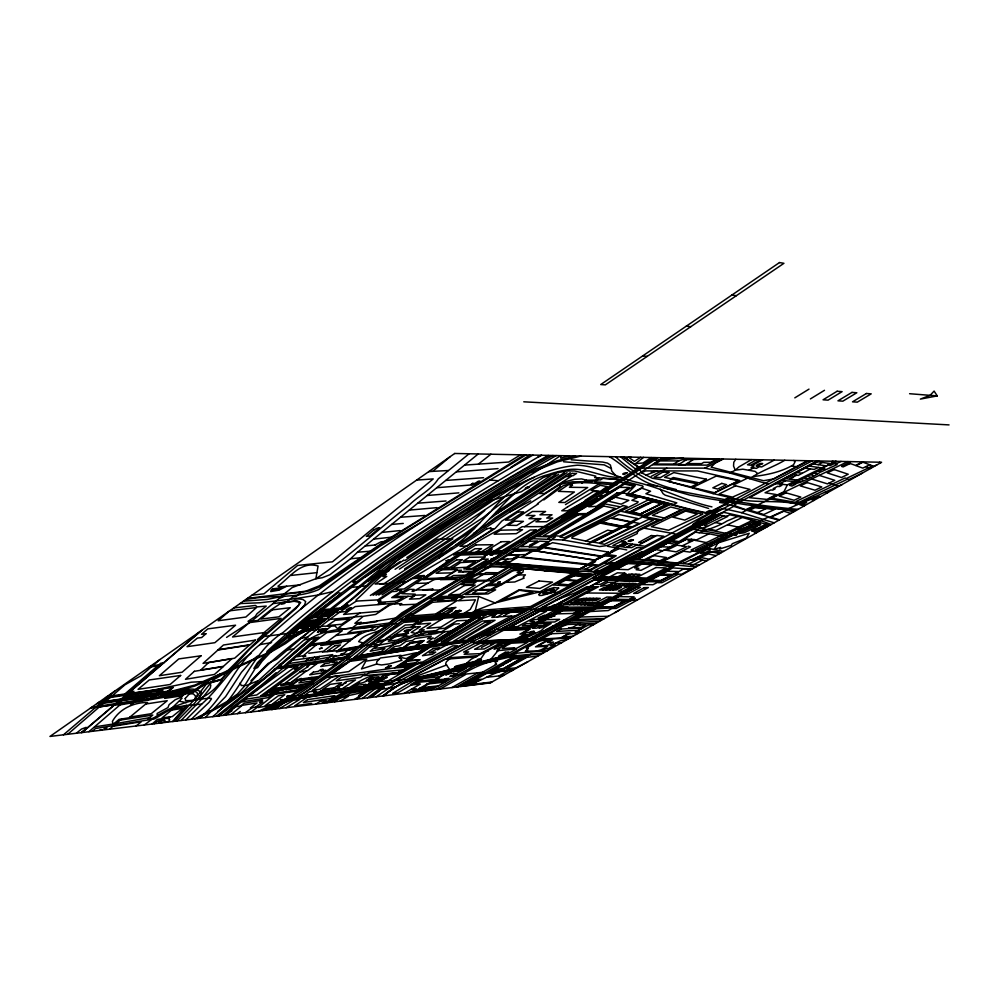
<?xml version="1.0" encoding="UTF-8"?>
<svg xmlns="http://www.w3.org/2000/svg" width="999" height="999" viewBox="0 0 999 999"><rect width="100%" height="100%" fill="white"/><g stroke="black" fill="none" stroke-linecap="round" stroke-linejoin="round"><path stroke-width="1.5" d="M560.751 455.656L560.726 458.179L569.055 455.831M262.525 710.601L265.534 709.24C281.643 701.098 299.588 692.844 314.51 681.118L348.376 656.281C387.699 623.875 430.194 595.866 474.8 571.278L480.357 567.594C537.662 529.482 598.364 496.753 655.019 457.592M300.374 584.852L279.708 586.925L277.947 586.213C289.897 577.41 300.836 560.726 318.069 566.008L315.896 578.721L292.232 587.549L280.894 596.553L267.445 599.425L243.456 601.173M378.996 659.215L365.859 661.138L361.488 668.943L376.486 664.11L376.835 661.65L380.444 657.979L400.811 655.307L401.723 655.844L416.633 652.634L406.281 658.603L402.147 657.742L400.174 658.366L398.938 657.467L401.723 655.844M812.212 460.839C738.561 499.55 666.67 540.671 592.395 578.021L494.905 629.87L494.605 631.268L478.933 638.411L401.186 679.969L376.099 696.79M552.297 590.159A4.171 0.987 -19.5 0 0 549.912 590.084A4.171 0.987 -19.5 0 0 545.904 591.558L540.109 591.77L495.117 602.946L478.721 596.478L475.212 610.714L470.005 614.173L399.637 619.692L366.059 644.417C343.119 663.249 319.156 680.881 294.181 696.902L270.841 707.642L265.534 709.24M708.116 513.798L685.302 508.429L607.817 545.417L607.592 546.291L626.748 549.925M109.428 729.22L112.962 726.298L113.711 723.95L119.056 719.392L129.071 717.794L147.602 702.472C133.716 702.334 119.281 708.978 112.4 721.403L112.837 723.526L114.198 723.488M154.196 723.776L157.605 721.228A8.367 1.886 -16.4 0 1 162.987 719.38C168.307 716.595 173.551 720.291 165.697 722.377M658.004 457.654L597.477 496.865L596.84 498.788C530.794 535.864 467.47 577.847 402.834 617.569L399.637 619.692M467.907 641.845L379.545 654.245A48.901 11.051 -17.9 0 0 372.727 655.394C342.645 655.819 324.138 682.329 299.488 695.566L299.176 696.353L300.974 696.653L313.074 694.992L341.208 689.173L379.87 684.777L392.045 682.379L807.492 460.739M541.246 455.257L537.824 457.217C449.138 509.478 361.101 564.223 283.454 632.217C250.687 652.747 241.82 692.819 212.737 716.658M475.324 640.371L429.807 646.178L397.977 666.433L412.912 665.072L397.677 673.776L383.791 674.937L383.092 676.598L363.299 687.974L338.224 690.559L308.579 696.44L295.716 698.039L293.981 697.452M341.196 642.794L333.029 643.88L322.465 652.085L337.812 650.649L363.898 645.991M552.834 591.982L554.333 591.82L548.676 592.482A4.171 0.987 -19.5 0 1 544.455 592.969L545.916 591.545M835.763 461.313L787.362 484.865L783.928 491.745L769.392 498.813L805.182 505.344M421.353 633.466L419.006 631.755L415.422 633.341L411.176 632.392L420.367 626.548L405.319 627.734L391.546 637.025L388.236 637.462L374.812 648.126C397.877 647.876 416.108 630.444 439.298 631.63L439.885 632.367L453.159 630.831L482.917 613.011L530.432 609.378L594.318 608.354C649.812 580.307 703.358 548.826 759.552 522.265L760.364 521.853L759.128 521.366L767.981 517.232L778.908 520.154M552.347 590.134L550.574 591.695M176.973 721.003L194.655 703.134L200.961 694.38L201.124 692.257C192.482 685.314 179.308 691.92 169.53 691.733L98.701 702.359M351.149 659.977L369.293 644.792L402.135 620.654L436.638 598.101L464.947 581.356L532.242 538.611L624.6 483.054L662.849 457.754M384.091 640.496L376.71 642.782L374.338 644.58L378.584 644.792M453.234 668.93L491.021 659.14L500.449 647.614L508.603 643.219L504.095 643.431L503.171 642.557L471.178 659.178L466.383 663.473L455.756 666.171L453.234 668.93L409.128 679.357L409.115 678.259L444.355 659.328L476.111 656.867M382.567 696.003L402.747 682.392L509.015 657.205L515.821 653.471L421.378 677.01L407.142 679.657L713.536 515.496L724.05 512.4L760.776 520.604L771.24 524.487M593.656 480.169L586.513 480.207L581.618 478.908L574.512 479.295L563.361 482.23L501.835 521.078L495.267 528.309C456.668 553.159 416.059 574.338 377.772 599.887L356.443 601.073C318.918 624.462 286.463 655.244 253.958 684.752L217.794 711.338M198.976 697.689L213.074 680.007L226.323 672.402L271.653 651.66L285.564 643.543L321.066 617.719L396.116 558.828L440.509 528.908L486.413 499.8L529.907 473.076L557.317 461.875L580.844 456.068M321.753 619.018L314.91 624.35L313.087 626.922L311.114 627.172L314.648 624.487L305.407 625.586L300.462 628.209L302.447 627.959L311.513 620.454L315.259 619.929L309.715 623.314L315.309 622.602L320.242 619.205L325.15 618.656L319.555 622.077L322.327 621.715L318.556 624.612L298.926 627.11L302.747 624.163L305.232 623.838L311.513 620.454M556.306 455.569L508.479 482.729L437.087 527.41L364.598 577.335L275.936 645.666L267.645 652.934L258.142 663.848L243.968 686.725L237.5 694.018L226.948 701.51L197.165 718.543C216.321 707.991 238.736 700.012 251.736 681.256C289.098 638.923 343.256 614.435 379.932 571.191M478.246 453.958L357.505 552.21L350.474 558.816L329.945 574.712L322.327 577.722L315.896 578.721C348.951 557.042 377.722 529.433 408.978 505.307C418.057 496.041 431.331 489.897 438.249 478.908L469.105 453.771M532.879 455.082C436.738 510.114 341.658 569.305 259.89 644.617C233.878 664.834 225.175 698.388 199.038 718.318M477.023 662.886L479.395 660.239L481.506 659.727L479.333 662.262M251.011 653.284C231.343 667.057 219.418 688.436 201.673 704.12L186.426 705.394L172.64 721.528M378.758 595.029L451.773 547.714C467.17 537.962 478.608 523.326 491.533 510.726C512.337 484.64 544.355 468.244 577.41 465.209C597.877 465.934 616.508 477.297 636.201 482.205C662.212 488.012 685.789 501.086 711.937 506.88M456.643 668.056L458.229 666.283L478.658 661.101M181.081 720.504L200.999 699.812L210.29 687.961L210.814 685.164L209.378 683.266L202.173 681.618L191.321 682.18L152.335 690.321L105.519 697.602M460.052 667.195L461.65 665.409M463.461 666.333L465.059 664.547M466.858 665.471L468.469 663.686M470.254 664.61L471.878 662.824M473.638 663.748L475.262 661.962M173.339 721.44L186.738 706.206L178.272 707.529L168.556 710.514L154.708 718.855L95.392 728.521L92.407 731.28M250.974 680.706L268.132 663.373L276.498 659.265L307.954 632.654M174.55 721.29L195.255 698.651L209.178 680.431L220.167 674.013L264.772 654.233L277.759 647.377L318.581 618.069L354.333 590.409L385.527 564.572L446.216 523.064L516.171 479.52L534.215 469.58L557.13 460.751L575.212 455.956M205.257 717.557L225.612 696.603L241.408 672.389L251.785 660.576L257.542 656.056M185.864 719.917L201.673 704.12M300.749 609.09L304.608 604.919L305.669 601.598L303.109 599.562L299.937 599.025L294.518 598.751L260.09 602.772L240.06 603.546M219.168 715.871L275.1 670.129M735.788 459.265L733.778 462.287L733.541 466.021L735.264 470.179L729.894 473.014L704.807 468.144L642.232 468.106M465.447 567.282L452.16 568.131L460.539 562.624L475.312 561.738L463.811 568.968L478.396 568.893M456.093 544.867C492.07 528.009 508.404 484.727 548.164 474.575A39.685 11.526 -19.7 0 1 567.295 469.805C585.639 466.583 602.397 478.496 620.903 477.235M476.061 661.063L477.772 659.328L480.981 658.553L485.302 652.235L488.311 650.849L487.337 650.948M218.456 715.958C248.938 690.496 280.557 666.146 310.052 639.385L318.057 637.886L269.63 679.645L224.5 715.222M313.286 626.186L316.995 623.563C327.235 615.634 316.558 621.515 313.798 624.562M186.426 705.394L171.791 708.204L182.13 698.139L180.257 697.552L175.162 699.775L169.118 704.645L167.957 707.592L157.168 713.436L157.08 714.41L158.591 714.847C174.425 705.519 192.457 698.588 211.001 698.289L211.488 698.913L208.941 702.434L191.371 719.255M300.075 627.335L288.636 639.372M369.43 646.99L375.349 641.296L402.422 621.003L476.048 615.971L427.322 645.267L359.54 655.631L369.43 646.99L376.598 645.666L370.179 651.236L384.94 648.463L381.381 651.51L359.54 655.631M226.561 637.399L251.823 620.991L272.989 603.583L296.928 600.749L300.699 602.559L295.954 608.478L250.037 648.813L222.103 679.27L203.908 684.315L191.958 692.494L119.98 704.919L114.735 704.77L81.893 732.567L200.949 630.893M526.935 610.589L478.533 614.535L428.733 645.192L355.082 656.718M729.894 473.014L749.725 478.708C760.489 471.016 773.313 467.107 784.789 460.264M216.583 716.183L264.698 677.884L308.354 640.022C331.481 623.838 363.249 631.018 389.485 624.35L396.128 623.576M266.883 651.535C351.236 573.776 448.651 511.513 548.326 455.407M223.289 715.371L232.018 707.429L261.451 685.052L276.099 672.702M478.933 638.411L486.875 633.191L494.905 629.87M334.715 656.505L342.295 654.994L343.644 653.783L340.696 654.333L344.568 652.996L347.664 650.199L355.694 648.688L344.955 657.105L325.649 660.139L330.781 656.343L335.951 655.594L330.794 659.377M372.127 580.581C428.958 530.831 498.201 497.802 560.526 455.656M477.235 655.731L451.048 657.642L446.391 661.775L445.641 663.823L449.962 669.867M264.56 635.651L263.311 635.651L259.428 638.948L262.3 637.749M152.123 724.025L157.33 719.442L169.955 717.282L168.419 718.556M228.833 611.4L218.169 620.754L245.854 617.032L256.468 607.554L229.683 610.801M290.309 635.689L274.737 647.901L262.025 661.313L257.617 667.594L253.883 668.493L257.455 662.724L270.579 649.387L287.063 635.814C297.627 637.362 305.07 629.07 314.947 628.246L353.683 598.114L396.703 560.851L435.851 534.989L491.845 500.237L521.303 491.758L543.231 477.522L557.842 472.652L566.77 471.029L574.587 470.954L595.854 476.161L594.642 477.572L620.829 479.383L627.285 482.08L642.644 485.939L643.181 486.95L629.557 494.443C656.006 498.838 681.33 508.254 707.791 512.912L735.426 498.763C758.204 503.983 781.855 498.763 804.332 505.819M81.244 732.642L86.226 728.308L86.164 727.347L81.468 729.058L76.374 733.229M525.911 454.945L386.513 540.709L320.117 586.738L310.801 590.671L300.986 592.37L296.191 596.528L292.657 596.99L287.175 601.635M283.142 666.708L315.359 638.698M67.707 734.29L124.95 684.802L141.109 675.724L159.94 659.552M88.899 731.705L119.98 704.919M201.711 630.357L129.995 691.82L133.928 691.283L131.856 693.119L173.364 687.437L163.287 695.279L193.531 690.809L202.635 684.352L221.154 679.407L224.026 676.223L224.812 673.413C236.713 662.612 246.99 650.137 259.203 639.497L257.342 639.722L262.824 634.69L265.284 634.265L298.701 605.169L299.488 602.372L294.343 601.298L281.88 602.634L270.579 610.089L257.617 620.529L255.856 620.716L248.027 621.341L255.207 616.495L257.018 613.686L266.246 606.081L257.243 606.893L255.419 605.444L233.778 607.941M130.419 705.119L134.715 701.76L117.345 704.382L131.606 692.232L127.547 692.819L159.153 665.696L149.213 667.057M282.305 663.723L310.377 639.635M428.733 645.192L432.954 644.705L482.767 614.098M63.461 734.802L114.585 691.258M491.533 510.726L515.259 492.857M428.721 471.653L432.767 471.353L450.224 456.63M323.863 632.055L331.218 626.123L334.915 625.998L339.173 630.107M359.84 613.024L338.773 627.534L342.932 629.133L389.373 622.989L401.86 612.849L458.004 579.37L440.422 579.657L441.795 578.771L434.115 579.545L413.486 591.383L412.075 591.308L414.123 589.447L409.89 589.285L401.823 593.668L415.222 594.168L411.501 596.341L395.254 596.428C430.881 575.074 462.749 547.989 500.062 529.32L538.311 503.821L537.425 503.733L560.439 486.363L559.615 485.564L561.163 484.128L572.202 481.83L592.345 481.543L599.025 477.684M474.537 528.184L464.86 535.414L373.077 595.292M121.828 718.893L116.134 723.563L94.568 726.897M158.591 714.847L153.047 718.381L148.027 718.918L152.822 715.047L120.317 720.104M490.634 511.738L483.204 517.507L404.645 568.906M496.103 512.337L550.549 475.711M394.418 642.357C387.849 646.39 407.105 641.046 400.574 640.634L398.276 641.633M272.989 603.583L278.983 598.501L284.852 596.178M506.743 495.267L395.067 569.305M338.649 649.962L358.741 646.365L386.975 625.087L380.656 625.923L374.712 630.157C359.041 630.719 347.989 642.869 336.376 651.872L356.293 648.626L347.59 656.318L318.868 676.485L295.329 679.807L291.408 682.704L278.709 684.665L262.987 695.953L297.714 690.971L287.412 697.989L258.953 711.038M136.076 725.973L141.321 721.74L112.962 726.298M455.044 541.883L439.635 553.983L376.061 595.204M144.293 724.974L153.047 718.381M440.509 528.908L458.066 515.596M479.807 522.852L461.888 535.751L370.379 595.466M275.449 693.756L258.229 707.517L272.515 705.144M552.909 455.494C461.263 506.293 374.163 565.172 292.857 631.256M360.814 646.44L362.225 645.317L362.887 642.856L358.604 641.633C366.196 631.493 381.044 633.441 389.485 624.35M478.409 464.085L490.921 454.22M287.063 635.814L341.071 593.531L338.261 592.657L326.423 601.66L290.234 631.992L292.12 631.843M313.012 620.267L307.467 624.625L304.52 624.999C310.464 619.655 314.398 619.605 305.469 625.599M327.41 692.694L341.596 682.717L330.232 684.352L322.727 689.435L333.953 687.836M310.302 625.037L304.158 629.82L323.351 626.173L331.218 626.123M382.068 594.817L438.773 558.104L451.773 547.714M692.732 524.475C701.897 517.807 712.037 511.588 723.014 508.479L741.608 512.687L774.175 522.827M425.786 647.639L409.977 658.915M180.257 697.552L185.315 693.668L160.152 696.503L172.427 687.911L161.413 696.328M301.361 631.705L310.264 624.875L314.91 624.35M294.33 669.268C309.465 660.489 270.741 672.564 289.023 665.359L341.758 657.891A7.118 1.673 -17.8 0 0 346.228 656.88L348.376 656.281M237.387 713.661L240.247 711.475M473.489 533.478L483.004 527.372L495.154 517.782L564.622 472.552M371.216 697.377L384.24 687.112C350.961 688.586 318.369 697.352 285.339 699.362M352.447 627.734L357.03 624.263L376.186 621.853L377.447 620.928L395.616 618.094M225.687 715.084L231.968 710.726L230.157 711.026L235.639 706.78L241.658 705.806L231.206 714.41M320.242 619.205L313.848 624.013L315.734 623.751M322.727 628.945L319.98 631.031L327.123 629.308L320.691 632.18L325.824 628.546L261.85 636.8M362.262 698.476L375.1 688.848L380.994 687.774L367.495 697.839M349.925 657.392L304.021 664.123L260.552 696.028L263.399 695.579C275.662 686.413 293.057 689.772 307.28 686.201M245.417 712.674L251.923 707.816M299.925 671.89L308.504 666.345L307.005 666.57L309.752 664.51L317.37 663.373L307.442 670.754L299.975 672.027L284.328 683.728L290.597 682.754L306.281 671.078M467.507 509.777L478.821 501.161M489.647 518.856L510.452 504.083L555.943 474.35M250.961 712L257.904 706.842L250.387 707.891L257.043 702.934L241.121 705.506L244.093 703.259L262.65 700.087L259.528 702.397L262.799 701.872L255.881 706.992M369.917 697.539L383.728 687.287L358.866 690.821L330.632 693.231L292.095 699.525L284.128 702.921L275.187 709.053M356.668 699.15L366.571 691.995L373.838 688.249M484.715 510.539L471.316 522.102L399.375 569.143M310.202 660.451L314.635 657.18L319.243 656.53L314.797 659.802L305.706 661.088L310.127 657.817L314.635 657.18M326.748 642.12L342.307 630.706L326.785 632.679L311.301 644.155L352.035 638.786L361.089 632.255L335.739 635.526M267.844 690.721L288.661 687.537L301.273 678.346M278.396 689.135L271.266 694.355L263.399 695.579M543.831 499.937L563.261 485.714C580.107 479.42 599.525 484.865 617.22 484.64M346.815 659.927L382.255 653.121L393.381 645.004M326.735 677.447L300.187 695.604L302.822 695.991L319.293 693.718L333.691 690.097L347.09 688.161L364.672 686.663L386.738 673.975L397.602 673.039L408.166 667.02L394.505 667.944L326.735 677.447L350.924 660.127L403.808 650.549L424.837 648.139L394.505 667.944M383.179 695.928C405.582 674.962 438.536 676.897 466.308 668.019L453.459 675.399L483.903 672.14L457.992 686.825M383.766 695.853C393.768 687.25 405.032 679.757 418.718 679.994L411.014 684.452L418.718 683.453L417.182 684.377M403.871 682.155L407.405 679.732M383.166 570.716L368.156 580.956M422.839 578.658L460.626 553.633L506.843 552.522M719.28 458.916L707.055 465.134L652.797 464.797L662.999 457.767M354.67 699.387L372.639 687.087L390.309 684.427L419.13 678.346L506.031 656.693L543.331 652.996M434.228 638.985L444.58 631.743M384.815 639.922L390.509 639.073C395.716 634.815 403.171 634.278 409.303 636.65M592.994 577.697C608.129 567.182 625.237 559.752 641.758 551.735M274.613 709.128L283.154 702.959L264.423 710.364M643.593 457.367L635.464 463.673L643.081 462.949L651.273 457.517M396.878 556.281L364.598 577.335M279.67 708.516L293.431 700.249L300.05 699.288L286.026 707.742M308.579 696.44L294.68 705.843L311.7 703.371M753.883 476.473C767.507 474.862 781.655 471.878 793.531 464.722L795.079 461.775L793.855 460.452M400.412 561.438C383.416 571.728 370.691 587.062 356.106 599.974L356.443 601.073M390.896 603.546L379.183 611.326L343.569 614.46L355.257 606.555L395.891 603.109L408.091 596.291M315.896 704.108L319.917 701.435L326.173 700.511L321.828 703.383M406.818 557.517L476.298 511.65C495.217 499.587 513.036 485.302 534.215 477.31M382.255 653.121L429.183 646.266L453.159 630.831M380.619 583.753L379.77 584.303L406.755 581.78M653.846 457.579L620.829 479.383L505.044 550.536L459.815 553.234L466.883 549.025L466.246 549.025M510.701 467.532L529.77 455.02M640.621 457.305L634.415 461.363L629.495 457.954L630.968 457.105M685.302 508.429L639.01 496.678L631.905 500.312L638.161 501.823L637.512 502.822L562.862 539.959L528.496 538.548M558.641 474.35L496.016 514.123M483.004 527.372L567.057 472.652M438.773 558.104L570.254 472.702M423.052 589.934L433.029 589.01L431.356 590.022M517.245 529.82L522.065 526.71L548.264 526.585M479.27 619.005L482.317 618.793L444.405 641.595L441.058 641.92L487.549 614.048L524.438 611.138L471.366 638.836L468.169 638.836L511.588 615.958L491.833 617.419L495.104 615.421L490.034 615.684L481.768 618.831M499.7 562.737L579.895 568.968L594.243 561.813L593.968 560.064L536.376 551.011L555.307 536.987L535.289 536.5L571.603 514.298L585.901 514.285L620.704 492.569C636.875 495.192 651.41 500.836 667.332 504.532L644.917 515.571L644.118 517.47L658.341 520.029L637.849 530.094L637.287 533.553L620.991 541.495L625.849 542.37L617.469 546.353L618.856 546.615L610.913 551.336L612.362 551.573L595.342 560.152L532.467 550.362L514.335 551.111L496.216 562.562L500.649 562.787M302.547 627.247L306.443 624.75M501.735 562.837L507.667 559.078L512.537 558.866L518.219 557.067L587.849 564.835L577.372 570.129L507.442 563.299L518.219 557.067M402.347 635.014L415.06 626.972M692.956 459.802L685.214 464.66L678.471 464.66L686.375 459.727L713.536 458.803M581.68 483.216L586.513 480.207M666.845 468.181L651.336 476.261M678.783 460.901L660.089 460.901L655.169 464.036L673.713 464.073L678.783 460.901L682.454 459.677L686.375 459.727M524.575 526.673L537.474 518.656L540.971 518.656L535.901 521.79L546.715 521.74L552.697 518.056L546.715 518.069L552.047 514.785L539.947 514.797L545.604 511.513L532.455 511.488L526.023 515.496L534.94 515.496L528.971 518.681L537.474 518.656M436.326 614.572L445.841 608.678L455.956 607.392L445.841 613.636L436.713 614.348M445.804 598.176L437.937 601.123L454.595 599.949L457.13 598.389L451.56 598.751L453.296 597.677L464.248 597.015L458.191 600.774L475.462 599.837L470.304 609.353L464.173 613.224L529.283 608.466L591.883 574.525L508.941 567.395L461.888 595.441L439.36 596.74L436.113 598.701L453.296 597.677M512.537 558.866L518.943 554.882L525.674 554.532L532.467 550.362L514.772 550.649L507.504 555.382L518.943 554.882L510.152 555.269M410.914 627.297L426.748 617.494M451.885 608.229L440.584 614.248L435.914 614.61L445.841 608.678M381.618 687.137L387.412 683.553M565.446 504.595L599.787 483.466M561.326 518.706L597.477 496.865M794.804 397.864L809.003 389.123M444.031 617.906L426.985 628.371L440.921 627.097L457.517 616.895M502.022 584.427L484.877 593.256L472.564 593.256L512.662 569.905L523.401 569.755L522.927 572.227L502.022 584.427L487.287 584.952M524.2 454.907L384.54 541.408L319.318 585.839L305.769 591.171L247.402 598.413M810.376 398.926L824.5 390.297M731.256 536.038L698.001 529.97L679.033 541.57L670.754 540.484M520.541 454.832L508.691 462.038L464.772 465.084M443.394 616.208L452.584 610.626M410.389 547.115L428.971 536.638M467.732 573.763L465.359 575.199L453.446 575.536L450.649 577.235L445.129 577.41L456.755 570.342L461.575 570.217L458.454 572.115L471.041 571.778L467.732 573.763L469.23 573.701M547.864 538.861L604.845 503.921L619.018 506.593M413.736 680.531L392.657 693.381L397.827 692.782L412.774 684.115M542.207 607.479L594.393 606.917L589.06 609.74L560.551 610.052L526.835 627.297L503.271 627.996M440.771 632.205L454.22 624.163L459.29 623.738M497.252 617.02L504.408 612.724M459.44 611.013L456.093 611.226L452.072 613.623L455.419 613.411L461.238 610.689L456.481 612.787M458.766 611.063L460.039 610.289L455.294 611.276L456.093 611.226M334.69 701.822C343.768 693.93 356.206 696.041 365.996 690.259L350.112 693.231L344.131 696.74M340.072 701.173L348.326 696.253M457.779 642.407L495.067 620.242L482.23 621.066L442.844 644.293M515.696 566.008L490.596 580.744L460.589 581.468M346.241 689.522C357.954 682.542 369.268 673.326 383.791 674.937M503.608 616.021L509.902 612.3M695.878 566.982L633.254 560.739L624.25 561.088L602.909 572.402L585.789 571.341L575.412 571.878L540.109 591.77L519.23 589.71L495.117 602.946L475.212 610.714L530.444 606.593L589.747 575.262L574.662 574.363M412.412 692.369L450.412 671.091M493.444 615.496L497.215 613.286M509.94 511.95L530.706 500.874M423.326 678.496L418.893 681.068L435.152 679.27L446.316 672.839L423.326 678.496L439.585 676.71M377.222 681.63L390.834 673.751L397.639 673.176L413.474 664.173L427.41 662.687L390.209 682.891L370.804 685.227L377.222 681.63L394.805 680.431M588.074 571.528L604.258 563.199L616.208 555.756L607.092 554.507L618.968 548.726M620.704 456.893L635.289 468.893L638.174 467.095L623.364 456.943L626.223 458.603L628.895 457.055M434.115 579.545L435.064 579.008L421.69 579.445M422.215 678.209L414.51 682.654L431.855 681.031M404.195 693.368L420.379 684.04L411.288 685.002M424.013 688.199L420.679 688.598L416.333 691.108C422.24 689.872 427.497 686.713 433.928 687.05L428.221 690.321L424.937 690.709L430.631 687.437M433.953 682.454L439.697 679.145L436.376 679.52L430.644 682.829L443.818 681.33L449.026 678.346L445.754 678.708L440.547 681.705M409.278 692.757L416.271 688.736L411.288 689.298M420.017 687.924L422.19 687.674L428.821 683.865L445.092 682.117L476.411 664.66M422.989 690.321L427.335 687.824M437.262 682.08L441.683 679.532M383.042 684.128L389.223 680.644M462.225 674.525C472.677 668.006 484.09 662.562 496.203 660.639L496.003 661.326L497.527 661.163L495.204 662.462L495.904 663.998L495.279 664.347L496.665 664.21L456.668 686.987M473.326 568.906L485.589 561.925L490.634 560.402M435.764 689.535L461.063 675.087L465.459 674.612L440.222 688.985M451.985 687.562L477.747 672.864M460.789 686.488L516.383 655.182M510.002 660.976L495.117 669.467L503.471 668.506L521.64 658.191L513.311 659.103L510.002 660.976L505.107 661.525M384.041 679.145L378.933 680.706L387.2 677.397L384.328 677.647L381.418 679.295M495.129 672.514L486.463 673.476L467.732 684.078C483.316 682.03 495.229 668.681 512.1 670.616M394.455 603.92L395.891 603.109M547.464 650.674L514.11 653.408L562.849 626.073L567.694 624.487L595.966 623.326M393.544 680.481L426.773 661.738L457.792 645.791L452.609 645.903L422.577 662.062L420.467 662.175L388.299 680.719M430.769 690.147L445.092 682.117M486.413 499.8L519.817 483.666M330.269 702.359L351.71 690.596M373.464 685.014L379.882 681.418M484.802 672.939L500.487 671.216L531.643 653.783M346.441 690.784L324.076 703.109M506.031 656.693L594.318 608.354M486.65 677.285L499.113 675.898L507.717 671.091M421.878 521.803L380.082 546.128L318.731 589.572C295.741 599.562 269.643 594.205 245.542 599.712M544.555 571.278L548.576 569.093L575.412 571.878M756.668 459.69L747.489 464.785L750.586 465.222L760.676 459.777M502.622 562.949L504.845 561.713L509.403 561.5L506.218 563.224M295.367 636.463L323.226 621.116M777.234 483.091L782.517 483.741L779.982 485.089L781.867 485.289L779.482 486.55L777.559 486.363L773.176 488.673L775.074 488.886L772.776 490.109L770.803 489.947L765.047 492.744L776.198 494.53L766.97 499.4L749.362 497.677L818.693 460.964M683.466 458.179L653.92 460.364M533.166 636.725L529.92 638.498L533.903 638.249L578.159 614.348L574.038 614.56L533.166 636.725L537.175 636.463M797.776 504.445L797.077 504.27L804.133 500.974L813.486 497.352L814.709 497.827L797.776 504.445L769.854 517.17L733.641 506.381L636.126 559.178L632.866 558.853M550.137 645.679L560.451 640.771L568.044 639.06M326.86 702.772L352.485 688.823M774.312 460.052L761.688 466.92L759.427 466.67L756.418 468.344L751.086 467.544L754.058 465.909L751.935 465.609L762.624 459.815M624.238 576.523L635.501 576.66L639.909 574.325L628.696 574.163L623.276 577.047L619.78 576.997L626.061 573.663L623.9 573.613L617.956 576.748L610.364 576.523L617.457 572.814L624.924 573.089L623.9 573.613M666.545 550.324L677.072 545.204L682.092 545.891L695.029 539.672L686.238 539.148L678.171 543.006L670.104 541.608L638.074 558.853L719.705 515.059L727.559 516.52L702.697 528.696L696.44 527.672L719.705 515.059L714.297 515.309L633.453 558.678L699.05 565.184M720.204 515.147L697.951 527.21L703.696 528.209L705.444 529.557L709.927 529.283L715.958 530.506L742.294 517.432L769.73 525.337M638.074 558.853L660.401 546.765L670.004 547.04L678.171 543.006M639.323 556.281L713.823 516.283M505.706 629.133L537.887 612.2M751.573 459.59L739.035 466.82L735.264 470.179L742.806 469.193L755.094 471.378L757.342 473.264M478.246 641.333L535.864 638.448L530.831 641.246L474.363 643.418M792.944 474.687L798.263 475.399L810.426 468.931L814.16 469.405L818.468 467.457L821.877 467.919L826.198 465.871L813.161 463.911M586.575 589.273L590.696 587.075L595.167 587.1L591.058 589.285L586.575 589.273L559.04 603.883L563.324 603.858L590.846 589.285M541.97 616.508L544.492 615.159L549.55 615.059L544.168 617.919L538.049 618.056L540.921 616.533L547.027 616.395M564.46 608.803L528.321 628.021L495.691 629.445M581.218 610.576L579.22 610.626L573.938 613.448L584.265 610.027C593.581 608.891 579.657 615.134 576.898 613.91L583.316 610.514M462.599 572.002L464.023 571.253L474.8 571.278M817.731 460.951L775.174 483.553L787.362 484.865M573.926 602.447L569.38 602.497L565.172 604.757L569.755 604.67L573.926 602.447L585.614 602.36L580.831 604.882L588.561 604.845L592.782 602.634L600.499 602.659L611.226 597.065L606.855 597.052L591.096 605.294L587.724 605.269L588.561 604.845M569.755 604.67L573.726 604.632L577.922 602.397M585.739 600.636L590.084 598.339L600.274 598.339L595.941 600.599L578.808 600.674M626.773 586.738L633.041 583.441L636.013 583.491L629.882 586.725L626.773 586.738L618.331 591.171L622.727 591.196L631.231 586.763L629.882 586.725M726.485 498.726L728.933 499.063L722.652 502.36L719.717 502.222M780.331 483.466L785.426 480.769L793.893 481.393L796.59 479.97L785.626 478.658M555.906 600.124L574.587 593.081L586.763 586.725L598.613 586.7L556.381 608.94M563.274 610.102L527.297 629.108L498.601 630.506M582.242 600.661L586.563 598.364L590.084 598.339M602.672 589.984L616.321 589.947L620.641 587.649L603.846 587.587L599.363 589.972L602.672 589.984L607.155 587.612M627.622 576.585L632.105 574.2M606.156 589.984L610.614 587.624M631.63 576.61L636.051 574.275M609.59 589.984L614.035 587.637M612.974 589.959L617.345 587.649M437.362 649.887L447.802 644.392M817.082 460.939L734.34 504.907L733.641 506.381M789.622 479.133L793.119 477.297L789.023 476.773M613.024 585.851L617.457 583.516L633.041 583.441M589.098 600.599L593.406 598.339M617.457 583.516L613.324 583.491L608.928 585.826L620.903 585.938L625.274 583.628M573.726 604.632L577.559 604.607L581.818 602.36M616.995 585.876L621.403 583.566M629.507 583.391L624.425 586.063L627.959 586.101M657.829 574.987L670.991 575.299L660.888 580.494L621.053 579.07L606.331 586.775L621.465 587.037M592.507 600.599L596.84 598.339M584.715 604.857L588.948 602.634L592.782 602.634M637.1 600.124L625.312 600.749L613.761 606.793L595.791 607.604M209.665 711.076L194.78 718.83M808.653 460.764L774.038 478.871L763.598 480.731L711.088 467.145L715.072 463.199L723.351 459.003M818.131 464.66L822.339 462.475L830.756 463.611L834.789 461.65L832.217 461.251M704.807 468.144L722.452 458.991M792.794 477.21L796.702 475.174M481.468 647.514L493.306 641.37M599.687 602.659L594.63 605.294L591.096 605.294M619.08 610.289L614.934 612.624M257.567 680.931L246.366 685.464L241.258 685.539L240.147 683.066M690.396 566.321L702.572 560.077L706.68 560.889M585.202 569.205L592.557 565.471L597.439 565.933L590.109 569.642L580.207 568.768L587.599 564.997L592.557 565.471M504.133 563.061L501.023 564.635M717.357 458.878L710.551 462.312L703.733 462.35L701.648 463.636L686.912 463.586M537.824 457.217L541.695 455.269M726.698 516.346L729.832 514.785L742.294 517.432M686.238 539.148L684.702 538.848L695.391 532.192L699.013 532.692C708.428 529.17 718.094 526.598 726.997 521.016L737.574 516.52M562.862 539.959L587.562 544.293L643.618 516.446L661.575 519.917M748.863 470.267L753.596 467.919M723.938 515.796L704.095 525.636L707.442 526.386M585.526 541.121L607.704 530.169L612.474 531.118L620.666 527.122L600.124 523.089L572.065 537.15L571.828 538.111L590.384 542.007L612.474 531.118M644.667 559.515L686.788 539.235M663.211 561.263L683.541 551.236L690.084 552.11L693.543 550.424L691.071 550.012L751.148 520.966L754.595 520.904M646.016 516.421L669.567 504.845M641.321 472.664L652.372 478.284L663.661 480.069L713.036 493.606L739.747 480.507L697.502 470.941L645.729 470.904L641.321 472.664L639.073 467.307L626.223 458.603M684.802 562.774L683.316 563.498L690.521 559.952L695.791 560.464L701.885 557.704L709.44 559.34M733.441 485.002L747.577 478.096M694.168 540.109L695.516 540.409L709.09 533.766L719.979 536.026M677.372 562.961L699.675 552.022L692.407 550.973M548.876 543.269L536.475 549.288L512.262 549.125M795.666 484.24L791.92 486.051L789.485 485.339L793.293 483.491C795.629 485.964 828.77 469.642 819.068 471.004M657.904 563.186L690.496 546.915L688.186 546.141M755.506 522.702L724.987 537.425L721.728 536.788L748.301 523.913L752.784 522.102L755.506 522.702L758.091 521.678M810.476 477.26L807.092 476.161L823.114 469.043L825.424 469.805L821.403 471.765M741.608 512.687L847.901 461.563M850.798 461.625L848.263 462.849L855.544 465.409L862.861 461.875M811.75 479.045L827.472 483.866L834.789 480.319L819.28 475.387M756.068 522.652L696.053 551.598M688.511 563.998L695.791 560.464M793.293 483.491L798.064 481.193L800.624 482.017M803.945 480.432L800.549 479.345L807.542 476.311M713.723 543.081L710.651 542.519L695.354 549.9L698.139 550.374L724.987 537.425M722.364 536.913L710.651 542.519M836.188 461.326L834.24 462.262L837.087 463.324L841.058 461.426M800.986 479.483L798.064 481.193M691.683 539.073L687.949 540.871L690.371 541.308L694.13 539.51M869.767 464.747L862.936 462.237L855.881 465.646L862.786 468.106L869.767 464.747L872.664 465.896L846.428 478.446L845.067 477.984L796.34 501.323L799.387 502.185L847.651 479.095L848.913 479.532L862.412 473.076M705.444 529.557L704.307 530.094L702.697 528.696M757.529 512.599L766.108 508.566L774.912 509.29L763.81 514.51L749.712 510.202L754.832 507.754L766.108 508.566M869.118 467.957L876.697 465.022M286.651 586.226L278.958 590.147L270.704 591.608M759.165 525.162L760.739 524.425L758.965 523.913L755.157 525.699L756.93 526.211M768.194 526.198L754.345 532.679L755.943 533.104M723.463 551.423L706.718 547.976M766.133 524.25L751.623 530.993L753.371 531.418L767.781 524.712M220.167 674.013L195.042 685.002L169.53 691.733M813.486 497.352L842.145 484.503M226.323 672.402L194.63 686.126L168.044 692.956M283.778 702.871L290.572 699.862M691.033 559.977C700.486 556.618 710.339 548.201 720.966 552.834M691.67 560.039L709.465 552.447L712.737 552.047L719.53 553.633M419.955 632.005L398.151 641.495L378.459 645.217M693.768 560.252L708.378 553.921L716.033 555.606M446.665 664.972L407.142 679.657M471.428 642.469L520.279 640.684L541.321 630.594L544.205 627.684L551.136 623.463L536.351 623.763M430.656 646.852L411.513 659.153L407.742 660.327L418.206 660.152M365.159 546.003L374.975 544.992L380.981 541.808L385.589 541.308M645.679 475.174L657.33 470.891M472.727 639.298L432.954 644.705M439.885 632.367L435.277 633.753L414.885 636.351M588.386 502.272L584.865 503.409L581.218 505.656L581.331 506.618M312.987 682.105L299.588 684.939L272.777 688.548L305.369 665.197L341.121 659.24L343.868 659.627M498.601 650.399L497.015 650.861L499.338 647.739L494.068 649.263L496.978 646.578L495.129 646.828M116.134 723.563L149.75 717.607M454.807 667.145L458.229 666.283M466.383 663.473L479.395 660.239M491.021 659.14L504.045 655.943L516.346 649.038L498.501 650.561M607.817 545.417L599.587 546.59L587.562 544.293M332.779 591.595L318.356 594.967L294.518 598.751M937.237 395.904L920.341 399.101L930.094 395.342L934.102 391.096L937.237 395.904L909.59 393.718M342.295 654.994L350.349 653.471M304.87 639.685L319.006 637.087M274.313 669.143L304.021 664.123M374.837 643.818L364.348 645.654M259.89 644.617L271.566 642.594M279.283 664.572L280.981 664.285L282.392 667.682M314.223 683.491L288.661 687.537M301.111 638.199L307.992 637.062M362.088 695.129L358.716 695.579L367.37 688.998M129.92 717.095L151.236 713.698L167.22 700.711L145.729 704.033M287.812 649.85L293.968 648.875M381.98 689.21L395.392 687.087M122.328 700.112L132.193 698.563M128.347 693.256L125.137 693.743L160.739 663.236L163.898 662.762M91.608 707.317L181.119 693.306L193.419 693.905L195.467 695.978L195.255 698.651L197.627 695.167L197.053 692.532L195.392 691.67A35.789 8.404 -16.3 0 0 183.229 690.871L96.953 703.583M90.26 708.266L152.335 698.751L162.974 690.147L123.501 695.928L126.049 693.793L106.98 696.578M377.447 620.928L359.553 623.638L361.388 622.277L354.857 623.339L363.311 616.296L375.699 614.435L389.31 605.394L393.356 603.958L401.785 603.621L399.662 604.919L415.459 604.295M390.509 639.073L391.571 638.91M135.24 700.012L142.532 698.925L148.439 694.13L141.121 695.167M122.003 700.386L163.049 694.293M182.642 695.716L164.623 698.388M280.806 685.701L293.793 683.778M125.924 697.052L166.92 691.358M402.135 620.654L478.533 614.535M389.373 622.989L414.66 605.968L462.4 577.41L423.938 578.596M150.774 665.958L160.302 664.685M308.803 653.271L322.752 651.398M308.903 645.491L350.374 640.659M320.704 645.529L333.029 643.88M299.488 695.566L291.483 696.315M304.932 625.536L310.264 624.875M394.655 634.927L403.259 633.878M472.515 681.355L478.996 680.569M491.845 682.03L463.511 685.451L484.403 673.551L498.189 671.74L527.922 654.982L541.346 654.12M429.008 598.551L478.721 596.478M470.154 682.692L476.598 681.93M419.667 690.709L426.286 689.934M461.201 686.251L490.921 682.554M252.01 595.192L264.023 593.806L297.64 565.446L332.417 561.813L433.216 478.921L416.658 480.094M474.925 679.994L481.281 679.27M422.19 687.674L438.374 685.838M438.374 679.907L444.967 679.17M499.113 675.898L503.621 675.399M373.638 539.123L390.696 537.262M283.853 594.218L300.986 592.37M290.971 575.436L316.658 572.677M350.474 558.816L360.139 557.792M362.038 616.208L329.171 619.492M462.737 670.067L453.371 671.74L455.631 670.429L453.084 670.741L445.629 674.937L449.862 673.688L456.543 673.613M500.487 671.216L513.386 669.892M381.868 532.43L399.975 530.581M374.975 544.992L375.724 544.917M439.41 569.018L452.934 567.632M531.218 608.304L406.306 617.844M348.464 587.674L367.819 585.776M363.299 687.974L372.639 687.087M336.051 612.474L348.139 611.363M409.39 510.089L436.988 507.642M470.005 614.173L482.917 613.011M509.015 657.205L513.498 656.805M537.849 656.093L526.848 657.33L506.268 668.855L515.959 667.832L527.872 661.713M391.72 524.438L403.259 523.426M510.839 616.433L514.235 616.146M427.397 495.479L458.878 492.857M486.938 614.373L481.943 614.785L477.16 617.707L481.193 617.819M374.962 684.165L384.34 683.378M407.292 679.445L396.066 680.331M436.963 487.699L472.302 484.877M441.745 619.293L423.414 620.779L417.794 624.263L430.619 623.201L419.243 630.219L424.25 629.795L420.766 631.93L436.088 630.594L439.085 628.758L444.667 628.271L456.993 620.766L468.056 620.342L473.963 616.758L455.294 618.256M548.189 650.262L541.72 650.786L545.654 648.638L548.676 648.401L555.169 644.879L552.26 645.104L555.919 643.119L561.613 642.694M426.748 684.04L428.821 683.865M456.468 471.865L498.039 468.606M357.505 552.21L369.667 551.248M417.919 503.171L446.053 500.986M400.574 517.245L424.85 515.459M573.101 636.213L562.812 636.975L568.331 633.903L578.059 633.416M445.916 480.432L483.566 477.697M559.49 622.277L563.723 621.99M556.168 624.1L560.364 623.813M552.847 625.923L557.03 625.649M549.55 627.734L553.696 627.459M546.241 629.545L550.374 629.27M581.193 631.655L575.087 632.067L588.498 624.962L593.418 624.75M542.969 631.343L547.052 631.081M539.685 633.141L543.756 632.879M536.426 634.939L540.459 634.677M661.563 458.778L674.225 457.992M480.357 567.594L487.225 567.257M520.279 640.684L536.438 639.685M538.711 639.76L570.117 637.899M563.461 620.367L567.082 620.154M432.767 471.353L448.264 470.517M603.184 619.255L572.39 620.903L672.827 567.907L691.845 569.255M566.945 622.951L599.6 621.266M604.245 618.643L575.711 619.505L580.282 617.02L608.441 616.283M600.224 571.578L578.708 571.191L494.805 562.474M594.18 579.495L643.081 581.418L647.889 578.945L599.338 576.835M501.186 559.365L507.667 559.078M505.531 582.367L514.747 581.98L524.163 578.096L523.214 577.085L525.424 574.85L518.156 574.999M415.971 583.404L428.171 583.054M575.948 613.386L578.034 613.336M447.752 657.729L451.048 657.642M536.538 610.451L560.551 610.052M490.746 634.69L486.213 634.74L489.123 633.141L484.665 633.216M490.596 580.744L494.468 580.644M585.027 602.659L588.948 602.634M577.559 604.607L581.368 604.595M489.822 565.621C525.024 568.081 560.039 573.151 595.129 574.325M586.563 598.364L583.154 598.376L577.659 601.273L574.288 601.286L578.521 599.05L581.88 599.05M622.901 593.269L586.575 592.994M621.44 585.651L625.149 585.676M608.953 600.636L625.312 600.749M186.264 702.609L179.408 701.236M673.713 464.073L679.332 464.123M416.595 589.872L440.097 590.109M624.1 574.712L627.559 574.762M489.423 563.661L548.576 569.093M617.956 576.748L620.179 576.798M592.395 578.021L621.053 579.07M355.994 582.055L352.622 581.967C415.01 535.689 480.594 493.593 548.613 456.106L551.46 456.318M617.469 563.598L604.258 563.199M605.406 573.588L594.542 573.076L594.18 572.29M626.985 561.962L670.379 566.133L675.911 563.386L636.126 559.178M712.612 511.388L717.095 511.6L712.05 514.348L715.933 514.56M523.776 401.81L949.05 424.9M571.241 459.79L602.659 462.062L607.567 463.149L610.426 465.072L611.8 471.091L615.459 475.224M563.636 461.788L604.195 464.86L611.525 468.681M489.897 480.019L498.189 480.719M642.607 355.969L647.177 356.381M647.777 484.99L657.354 485.914L689.572 495.042L708.828 498.626L746.116 504.745L796.091 510.464M699.013 532.692L709.09 533.766M686.288 326.173L690.809 326.685M724.063 504.495L734.989 505.769L745.654 509.727L751.723 506.868L784.252 509.577L793.681 511.825M628.259 560.014L633.254 560.739M554.195 592.12L560.202 592.882M663.91 487.949C708.191 496.928 752.871 505.444 798.051 509.365M782.354 480.394L785.426 480.769M691.683 529.17L698.001 529.97M791.558 466.046L797.127 466.77M709.178 512.325L706.618 511.988L709.677 510.402L712.237 510.739M731.867 295.055L736.35 295.692M805.169 468.156L810.426 468.931M809.178 466.046L818.468 467.457M797.015 472.539L802.222 473.326M772.04 498.276L799.749 503.034M725.374 500.924L733.99 502.534M664.085 549.925L676.161 551.848L686.8 546.678L682.092 545.891M817.357 461.675L822.339 462.475M662.524 550.699L655.294 549.512L667.544 542.944L675.486 544.355M620.666 482.392L635.314 485.502L626.186 495.042L636.051 497.602M674.974 533.878L644.218 528.221M706.992 544.28L709.74 544.78M718.343 538.861L720.991 539.36M598.913 522.052L623.164 526.648M729.732 533.329L732.392 533.853M715.371 522.539L721.39 523.738M708.716 529.895L725.649 533.291M699.65 559.502L702.572 560.077M695.516 540.409L706.368 542.607M743.88 528.309L737.499 529.507M727.647 524.85L738.348 527.147M643.618 516.446L620.666 511.188M735.426 498.763L713.036 493.606M748.838 524.025L751.56 524.625M376.486 664.11L381.518 664.959L389.248 663.898L401.985 660.289L400.174 658.366M749.725 478.708L768.368 484.153M609.315 456.655C625.499 466.083 638.099 482.08 657.354 485.914M755.669 525.574L757.155 525.998L760.227 524.55L758.74 524.125M838.198 486.263L828.795 483.229M779.557 519.792L770.729 517.245L783.89 511.201L790.771 513.474M708.616 508.441L665.134 495.154L663.049 493.643L660.414 489.248M814.66 473.151L817.257 473.976M676.136 489.473C653.196 484.29 632.654 472.702 615.521 456.78M804.42 477.822L807.354 478.783M810.838 474.675L813.773 475.674M870.554 468.481L865.846 466.633M825.399 491.92L827.559 492.719M813.785 500.499L811.975 499.812L819.417 496.341L820.441 496.74M879.545 462.225L880.681 462.774M497.614 582.604L500.174 581.88L497.614 582.604M627.06 472.802L624.263 474.525L622.689 474.1A2.398 0.674 -20.5 0 1 624.375 473.076L627.06 472.802M269.767 707.042L272.103 706.38L269.767 707.042M271.79 709.54L274.113 708.878L271.79 709.54M274.363 704.944L276.698 704.283L274.363 704.944M274.375 707.754L276.686 707.092L274.375 707.754M277.872 703.346L280.22 702.684L277.872 703.346M280.519 700.274L282.867 699.612L280.519 700.274M281.793 701.61L284.128 700.948L281.793 701.61M286.701 696.503L289.061 695.841L286.701 696.503M288.811 697.801L291.146 697.14L288.811 697.801M303.147 656.743L305.669 656.043L303.147 656.743M319.493 648.738L322.015 648.039L319.493 648.738M327.098 643.493L329.645 642.794L327.098 643.493M335.726 642.981L338.249 642.282L335.726 642.981M185.227 698.476L185.527 700.561C200.924 701.535 213.848 691.783 222.278 679.595L204.882 684.377L192.657 692.694L189.56 693.693L185.227 698.476M526.748 649.1L526.498 649.974L527.897 649.862L525.262 651.298L537.774 650.836L541.296 649.737L547.677 646.278L535.489 646.84L547.589 639.934C539.897 639.56 533.666 644.155 527.097 647.602L527.809 647.539L526.311 648.363L528.384 648.201L526.748 649.1M567.532 506.93L561.763 510.764L567.332 510.826L570.254 509.378L585.938 500.911L585.114 500.362L598.776 491.52L593.344 491.496L567.532 506.93M705.007 552.659L700.461 553.359L706.168 549.775L710.389 549.138L710.039 550.449L705.007 552.659M158.928 722.327C165.984 724.188 168.232 716.807 158.928 722.327M406.081 616.77L408.566 616.083L406.081 616.77M762.574 463.573L757.254 466.258A3.409 0.887 -21.5 0 1 756.293 465.684L756.743 465.209A3.409 0.887 -21.5 0 1 760.851 463.399L762.574 463.573M409.503 614.51L412 613.823L409.503 614.51M446.116 560.839L448.813 560.114L446.116 560.839M606.942 486.538L600.324 491.446L591.058 490.309L600.287 485.339L606.942 486.538M457.467 553.209L460.164 552.484L457.467 553.209M433.816 633.229L436.163 632.579L433.816 633.229M484.315 555.744L486.95 555.032L484.315 555.744M490.359 555.257L492.969 554.545L490.359 555.257M491.208 559.053L493.806 558.354L491.208 559.053M506.381 550.611L508.991 549.912L506.381 550.611M520.529 541.908L523.151 541.208L520.529 541.908M538.985 594.355L539.185 595.441L541.845 595.441L552.272 592.607L550.187 592.37C548.788 593.881 539.223 595.092 544.105 591.895L542.007 591.957L538.985 594.355M487.45 673.176L489.473 672.589L487.45 673.176M717.944 542.932L714.198 549.35L720.579 547.377L719.63 548.988L731.243 545.392L732.255 543.731L746.153 538.174L749.238 533.266L717.944 542.932M491.608 670.866L493.631 670.279L491.608 670.866M490.621 672.901L492.632 672.327L490.621 672.901M493.868 672.564L495.879 671.99L493.868 672.564M599.45 496.216L602.11 495.504L599.45 496.216M496.865 670.279L498.876 669.692L496.865 670.279M496.79 672.277L498.801 671.69L496.79 672.277M500.998 665.409L503.021 664.822L500.998 665.409M605.856 492.132L608.528 491.433L605.856 492.132M501.248 670.079L503.259 669.492L501.248 670.079M505.956 662.724L507.992 662.137L505.956 662.724M516.883 657.529L518.918 656.942L516.883 657.529M516.158 661.7L518.181 661.113L516.158 661.7M521.665 658.766L523.688 658.179L521.665 658.766M651.435 472.09L654.108 471.403L651.435 472.09M558.666 588.086L554.695 591.371L552.322 591.233L554.582 589.535L553.434 589.023L544.867 590.421L553.896 587.537L558.666 588.086M541.071 533.841L539.61 535.664L576.873 514.06L574.013 513.998L541.071 533.841M701.148 550.037L703.321 549.425L701.148 550.037M704.894 548.176L707.067 547.564L704.894 548.176M709.74 545.791L711.912 545.192L709.74 545.791M735.077 533.478L737.25 532.867L735.077 533.478M734.615 535.214L736.787 534.602L734.615 535.214M738.923 531.605L741.108 530.993L738.923 531.605M744.255 529.02L746.428 528.409L744.255 529.02M280.12 665.484L277.622 668.106L281.468 667.332L280.12 665.484M408.504 633.204L404.545 635.052L403.159 634.715L405.194 633.403L408.504 633.204M208.504 662.637L200.787 670.042L223.426 666.358L231.93 658.616L208.504 662.637M99.863 730.319L102.323 729.869L99.863 730.319M104.283 728.483L106.718 727.909L104.283 728.483M255.294 640.109L250.2 644.705L218.219 649.675L223.464 645.017L255.294 640.109M217.944 650.012L203.059 663.386L234.665 658.191L249.45 645.117L217.944 650.012M194.393 671.303L185.477 679.308L214.41 674.475L223.364 666.583L194.393 671.303M405.856 582.342L395.329 589.522L404.071 588.96L421.178 578.021L412.35 578.633L405.856 582.342M205.919 633.778L201.648 637.549L197.365 638.086L187.013 646.69L214.885 642.682L235.577 625.199L207.829 628.87L201.498 634.29L205.919 633.778M272.902 588.823L271.004 590.496L279.47 589.435L281.368 587.774L272.902 588.823M201.036 655.794L182.118 672.227L159.365 675.724L178.809 658.903L201.036 655.794M100.612 703.758L96.341 707.404L149.313 699.337L153.809 695.666L100.612 703.758M180.657 675.461L170.092 684.502L138.074 689.335L149.251 679.969L180.657 675.461M249.313 622.639L232.542 636.987L264.073 632.579L281.119 618.369L249.313 622.639M373.676 530.107L366.321 536.351L370.055 535.963L379.595 527.872L377.172 528.121L373.676 530.107M107.417 697.889L102.41 702.122L156.331 694.043L161.314 689.934L107.417 697.889M310.252 645.729L297.215 656.73L303.346 655.706L316.421 644.73L310.252 645.729M266.396 632.829L262.587 634.328L266.396 632.829M282.804 602.809L281.331 604.02L284.016 603.708L285.489 602.497L282.804 602.809M272.228 609.877L260.964 619.068L278.921 616.833L290.284 607.704L272.228 609.877M171.553 710.127L162 717.894L172.253 716.62L182.48 708.366L171.553 710.127M318.806 631.193L317.395 632.317L321.091 630.869L318.806 631.193M321.603 609.939L310.976 618.094L314.348 617.682L324.975 609.552L321.603 609.939M245.667 699.275L242.345 701.822L268.232 697.614L271.591 695.079L245.667 699.275M325.886 609.44L315.247 617.569L318.356 617.195L328.996 609.078L325.886 609.44M332.817 608.828L322.165 616.932L325.362 616.545L336.026 608.441L332.817 608.828M399.8 635.601L394.667 636.975L388.386 641.296L397.003 640.159L406.069 636.163L399.8 635.601M336.763 608.366L326.086 616.458L329.208 616.071L339.897 607.991L336.763 608.366M271.091 701.198L265.222 705.619L271.728 704.532L284.802 694.705L278.346 695.766L271.091 701.198M291.983 660.376L287.575 663.686L305.319 661.151L309.777 657.854L291.983 660.376M278.221 691.083L274.638 693.756L299.313 689.809L302.934 687.15L298.127 687.911L300.362 686.276L297.54 686.725L295.354 688.336L285.739 689.859L288.037 688.161L285.502 688.561L283.167 690.297L278.221 691.083M319.568 656.493L315.147 659.765L329.121 657.242L332.704 654.607L319.568 656.493M313.336 672.14L309.69 674.849L322.14 672.939L325.824 670.229L320.766 671.003L323.127 669.268L320.567 669.655L318.206 671.403L313.336 672.14M324.513 663.736L320.716 666.545L333.316 664.647L337.163 661.837L332.03 662.599L334.465 660.814L331.643 661.226L329.183 663.036L324.513 663.736M302.472 680.269L298.876 682.929L311.426 680.968L315.047 678.309L309.827 679.12L312.063 677.472L309.49 677.871L307.255 679.52L302.472 680.269M387.749 633.054L376.935 641.021L384.44 639.772L405.232 625.049L412.899 624.7L418.294 621.328L403.696 622.427L387.749 633.054M288.037 667.394L248.876 696.153L256.805 694.954L296.079 666.271L288.037 667.394M324.85 630.344L320.642 632.23L324.85 630.344M352.959 629.37L347.827 633.091L370.154 630.232L375.287 626.535L352.959 629.37M365.047 674.163L360.552 677.422L336.276 680.831L341.146 677.422L365.047 674.163M334.99 645.679L326.948 651.473L332.455 650.736L340.497 644.954L334.99 645.679M394.568 646.528L390.197 649.675L402.997 647.752L410.139 642.644L424.313 640.546L416.233 646.278L428.708 644.392L432.879 641.458L427.06 642.332L433.216 637.974L427.572 638.811L431.343 636.138L415.147 638.523L412.437 640.459L405.981 641.408L399.987 645.716L394.568 646.528M419.33 635.127L418.731 635.551L423.027 633.89L419.33 635.127M410.152 642.856L403.296 647.802L390.946 649.762L388.823 651.098L427.048 644.842L415.372 646.453L423.364 640.921L410.152 642.856M275.287 690.059L269.181 694.442L300.399 689.785L317.757 677.597L297.34 680.544L286.226 688.448L275.287 690.059M316.208 693.855L304.195 695.466L309.553 691.683L315.946 691.121L313.698 692.407L320.592 691.995L316.208 693.855M410.277 643.381L404.033 647.864L414.66 646.253L420.916 641.795L410.277 643.381M432.292 633.029L428.384 634.178L432.292 633.029M350 661.326L331.905 674.05L348.763 671.59L366.845 659.053L350 661.326M321.353 690.521L319.505 691.808L327.922 690.509L329.782 689.223L321.353 690.521M454.72 453.471L49.95 736.45L490.309 682.904L881.58 462.262L454.72 453.471M523.776 544.73L520.841 546.778L529.47 546.453L531.655 545.254L529.695 545.179L537.587 540.971L529.158 541.308L523.776 544.73M384.64 602.946L383.241 603.896L377.759 604.42L379.158 603.458L384.64 602.946M572.464 485.189L569.393 487.287L587.699 487.524L564.822 502.522L558.816 502.397L574.425 492.007L558.404 491.358L568.294 484.752L572.464 485.189M779.507 262.55L600.736 384.553L605.344 384.865L783.928 263.311L779.507 262.55M398.126 590.322L396.653 591.321L391.97 591.633L377.697 601.098L380.931 600.861L378.658 602.397L395.404 601.248L399.862 599.487L403.084 597.502L391.72 597.614L401.785 590.996L399.95 591.121L401.523 590.109L398.126 590.322M332.18 676.773L312.212 690.359L319.855 689.26L339.86 675.711L332.18 676.773M335.277 620.267L327.447 625.574L341.695 624.25L349.538 618.98L335.277 620.267M388.324 666.171L385.439 668.119L388.499 667.669L391.383 665.721L388.324 666.171M416.833 576.036L415.147 577.172L422.602 576.635L424.3 575.499L416.833 576.036M307.617 699.65L303.384 702.509L330.619 698.438L334.865 695.604L307.617 699.65M433.154 648.551L422.452 655.719L432.392 654.295L435.751 652.072L429.208 652.996L439.473 647.664L433.154 648.551M345.691 605.094L339.46 609.265L341.933 609.078L348.176 604.919L345.691 605.094M460.402 555.069L423.564 579.557L463.898 577.022L501.223 553.821L460.402 555.069M336.213 689.31L335.689 689.66L342.195 688.736L355.557 679.932L346.541 681.405L344.056 683.041L346.116 682.754L340.784 685.239L342.907 684.939L339.872 685.888L337.55 687.412L339.523 687.137L334.44 689.56L336.213 689.31M351.448 607.817L348.139 610.014L346.054 610.177L349.375 607.979L351.448 607.817M403.546 560.389L387.712 570.791L389.048 570.729L383.379 574.45L386.363 574.3L382.842 576.61L386.775 576.411L375.1 584.053L384.203 583.553L452.872 538.861L437.237 539.31L405.219 560.327L403.546 560.389M616.97 492.957L596.391 506.356L588.761 506.793L619.417 487.35L629.295 487.475L620.779 492.744L616.97 492.957M527.422 487.012L525.274 488.399L527.322 488.411L529.458 487.025L527.422 487.012M486.9 528.808L459.952 546.316L466.958 546.041L493.656 528.771L490.372 528.858L491.071 527.834L486.9 528.808M572.015 473.401L568.381 475.749L572.939 475.774L576.56 473.426L572.015 473.401M518.056 511.963L505.444 520.142L511.013 520.004L523.613 511.85L518.056 511.963M565.921 476.511L539.51 493.506L544.505 493.506L570.891 476.56L565.921 476.511M472.664 483.379L471.004 484.453L474.9 484.602L480.182 481.243L478.446 481.168L474.812 483.479L472.664 483.379M500.462 530.194L494.155 534.215L516.283 533.666L522.577 529.695L500.462 530.194M432.629 602.272L410.864 615.971L435.552 614.023L457.305 600.511L432.629 602.272M410.514 629.57L408.129 631.068L404.058 631.43L406.368 629.982L410.514 629.57M407.53 661.251L402.672 664.31L415.334 662.749L420.192 659.702L407.53 661.251M434.44 643.968L400.849 664.997L429.046 662.275L525.262 611.251L481.53 614.697L434.44 643.968M414.348 596.066L409.403 599.15L419.742 598.663L425.874 594.855L415.434 595.154L413.661 596.166L414.348 596.066M456.73 559.877L444.268 567.632L449.975 567.444L462.425 559.715L456.73 559.877M536.026 529.932L500.674 551.698L494.855 551.848L530.257 530.007L536.026 529.932M474.288 574.55L464.747 580.469L486.925 580.257L497.177 574.163L474.288 574.55M475.911 544.917L464.173 552.147L469.53 552.06L474.95 548.738L481.593 548.651L476.098 552.01L481.106 551.935L492.894 544.73L475.911 544.917M501.161 541.708L489.235 549.063L492.357 549L486.913 552.347L492.107 552.235L509.478 541.583L501.161 541.708M457.667 553.483L453.658 554.732L457.667 553.483M490.559 550.037L487.587 551.848L485.102 551.898L488.074 550.074L490.559 550.037M441.758 569.805L436.113 573.251L451.648 572.864L457.28 569.442L441.758 569.805M469.455 557.305L463.486 560.951L479.32 560.614L485.277 557.005L469.455 557.305M482.217 559.228L466.733 568.693L471.94 568.531L488.274 559.078L482.217 559.228M435.951 599.05L434.053 600.212L438.111 599.987L439.997 598.826L435.951 599.05M600.699 556.431L588.124 564.135L521.878 556.992L533.216 550.986L538.274 550.674L543.618 547.714L600.699 556.431M464.498 582.529L461.238 584.515L472.839 584.015L476.098 582.055L464.498 582.529M837.125 391.258L823.064 399.8L828.071 400.149L842.107 391.645L837.125 391.258M464.423 585.501L448.813 594.942L459.615 594.417L475.212 585.039L464.423 585.501M541.533 545.354L538.636 547.115L529.133 547.065L539.735 541.158L548.214 541.645L541.533 545.354M514.71 521.191L507.942 525.274L516.708 525.424L523.451 521.366L514.71 521.191M851.96 392.395L837.961 400.824L842.856 401.161L856.83 392.757L851.96 392.395M484.977 622.302L453.446 641.258L458.653 640.759L490.172 621.865L484.977 622.302M485.976 643.119L474.562 649.275L484.253 648.95L493.893 643.868L490.234 643.943L492.519 642.757L501.436 642.444L480.169 653.671L464.135 654.27L468.668 651.897L463.586 652.06L475.624 645.529L480.394 643.294L485.976 643.119M578.646 514.71L543.181 535.926L549.887 535.914L585.289 514.785L578.646 514.71M603.746 506.031L554.008 535.714L559.827 536.151L615.384 508.429L603.746 506.031M866.445 393.494L852.522 401.823L857.304 402.147L871.203 393.856L866.445 393.494M624.575 484.078L574.375 513.786L586.875 513.586L633.853 486.238L624.575 484.078M513.224 570.579L489.972 584.315L501.598 583.903L521.091 572.452L517.12 572.552L520.841 570.379L513.224 570.579M370.117 678.458L367.42 680.057L370.929 679.707L373.626 678.109L370.117 678.458M502.884 643.381L497.577 646.478L506.243 644.58L509.44 642.732L502.884 643.381M597.976 479.757L594.592 481.73L613.199 483.179L619.255 479.695L603.034 478.371L600.312 479.945L597.976 479.757M662.999 472.028L654.12 477.185L660.389 477.584L669.243 472.44L662.999 472.028M368.931 672.827L364.073 675.636L397.764 672.727L402.597 669.967L368.931 672.827M535.377 632.704L524.987 637.275L534.028 632.392L535.377 632.704M486.688 585.751L479.77 589.747L490.796 589.398L498.051 585.264L486.688 585.751M358.916 683.204L352.909 686.663L357.879 685.114L366.034 684.352L363.686 685.701L366.221 685.464L372.452 681.88L368.569 681.892L371.503 680.219C366.808 679.507 363.624 683.853 358.916 683.204M477.934 574.338L469.655 579.083L475.149 579.07L483.404 574.338L477.934 574.338M473.226 590.159L465.484 594.592L488.012 593.918L495.641 589.822L473.226 590.159M531.755 631.518L529.52 632.804L534.278 631.293L531.755 631.518M519.443 590.247L501.898 600.249L532.842 592.407L519.443 590.247M371.503 677.397L366.283 680.369L373.801 679.682L378.983 676.76L371.503 677.397M488.436 567.732L476.96 574.225L483.091 574.288L486.026 572.627L498.039 572.764L508.179 567.07L491.608 566.808L488.436 567.732M613.761 556.543L598.813 565.009L590.347 564.398L595.566 561.625L593.943 560.689L604.57 555.931L613.761 556.543M552.272 639.71L547.477 642.419L553.571 642.082L547.464 645.366L537.612 646.103L548.901 639.934L552.272 639.71M505.157 652.285L498.713 655.906L502.385 655.569L508.828 651.947L505.157 652.285M515.159 657.33L490.059 671.465L501.885 670.192L526.96 656.143L515.159 657.33M577.609 624.537L572.664 627.297L568.356 628.221L581.343 627.397L585.639 624.65L579.195 625.187L580.506 624.475L577.609 624.537M533.603 632.155L520.167 639.547L534.253 639.048L642.494 581.381L602.16 580.082L550.924 607.542L542.757 607.642L594.255 580.007L601.985 580.044L550.924 607.542L568.119 607.28L526.898 629.22L530.182 629.07L523.526 632.642L533.603 632.155M545.142 624.437L538.736 627.959L540.921 627.834L547.327 624.325L545.142 624.437M595.541 608.828L590.634 611.525L608.191 610.551L613.061 607.892L595.541 608.828M551.411 633.753L541.783 638.985L560.501 637.986L570.092 632.891L551.411 633.753M641.857 488.211L631.231 493.968L673.526 504.483L676.798 502.872L645.903 493.706L650.574 491.258L641.857 488.211M505.619 645.991L502.222 648.526L514.772 647.777L512.45 649.025L515.571 648.838L527.759 642.307L511.288 643.231L505.619 645.991M503.371 630.332L483.878 640.871L515.009 639.472L525.499 633.878L519.88 634.103L528.708 629.382L503.371 630.332M525.499 634.59L518.681 638.274L522.052 638.086L528.846 634.415L525.499 634.59M644.268 587.662L633.641 593.394L637.774 593.256L648.376 587.549L644.268 587.662M651.398 535.539L638.636 542.42L642.357 542.569L654.907 535.839L651.398 535.539M451.311 675.749L449.85 676.523L454.021 675.536L451.311 675.749M560.951 629.058L556.58 631.418L578.433 630.232L582.767 627.909L560.951 629.058M637.012 547.614L608.441 562.912L614.472 563.099L642.956 547.877L637.012 547.614M552.947 615.871L550.998 616.92L555.082 615.809L552.947 615.871M562.187 610.988L556.818 613.873L573.239 613.448L578.583 610.601L562.187 610.988M534.065 619.517L530.019 621.678L534.765 621.565L530.993 623.576L526.273 623.688L522.29 625.811L530.869 625.586L542.644 619.33L534.065 619.517M537.012 625.736L532.242 628.284L536.813 628.121L541.558 625.586L537.012 625.736M611.588 600.399L598.738 607.242L613.823 606.618L625.661 600.449L611.588 600.399M608.741 552.16L601.373 556.081L543.818 547.177L552.497 542.694L608.741 552.16M554.258 610.651L546.928 614.535L550.661 614.485L557.979 610.601L554.258 610.651M607.654 582.38L600.362 586.251L609.29 585.002L614.123 582.442L607.654 582.38M636.962 586.937L623.538 594.068L628.171 593.731L640.459 587.312L636.962 586.937M535.726 610.576L502.435 628.209L507.355 628.121L540.584 610.551L535.726 610.576M642.12 563.936L634.64 567.894L638.836 568.294L636.138 569.705L640.996 570.329L651.897 564.847L642.12 563.936M546.028 619.63L540.971 622.302L554.67 621.977L559.69 619.33L546.028 619.63M732.904 498.963L725.037 503.109L719.605 502.447L728.758 497.702L732.904 498.963M539.847 611.313L510.576 626.723L517.32 626.635L546.528 611.301L539.847 611.313M602.047 580.319L594.642 584.215L600.461 584.328L607.842 580.456L602.047 580.319M683.965 568.656L674.487 574.175L681.668 574.2L692.095 568.731L683.965 568.656M635.314 598.401L616.146 608.428L612.487 608.491L631.68 598.438L635.314 598.401M656.905 535.476L637.849 545.491L644.929 546.178L663.898 536.238L656.905 535.476M625.262 563.336L600.661 576.261L602.622 576.323L627.185 563.424L625.262 563.336M627.372 563.573L616.583 569.255L628.184 569.692L638.923 564.085L627.372 563.573M608.004 563.686L595.042 570.429L599.687 570.679L612.612 563.96L608.004 563.686M561.301 605.069L556.992 607.317L549 607.517L553.671 605.119L561.301 605.069M667.382 571.241L661.725 574.188L672.752 574.45L678.371 571.54L667.382 571.241M628.209 561.775L598.925 576.972L646.678 579.195L672.077 566.246L628.209 561.775M656.031 567.507L636.338 577.722L646.653 578.046L666.246 567.932L656.031 567.507M647.414 581.643L641.833 584.552L652.984 584.715L658.516 581.843L647.414 581.643M674.537 574.213L658.241 582.654L661.925 582.717L678.184 574.3L674.537 574.213M706.368 479.22L699.312 482.867L673.314 477.547L670.866 478.733L664.622 477.322L673.838 472.577L706.368 479.22M637.325 544.68L631.63 547.614L626.698 547.464L633.216 544.243L637.325 544.68M618.656 596.603L613.486 599.263L628.97 599.5L634.115 596.865L618.656 596.603M671.977 574.999L660.152 581.093L648.838 580.931L661.001 574.7L671.977 574.999M572.914 574.999L553.421 584.964L568.493 585.926L587.812 576.098L572.914 574.999M630.631 522.09L622.602 526.161L602.135 522.19L610.464 518.156L630.631 522.09M539.06 580.968L526.411 587.362L539.959 588.448L552.509 582.142L539.06 580.968M633.403 539.935L630.431 541.433L628.134 541.108L631.118 539.61L633.403 539.935M627.509 543.543L621.415 546.615L618.668 546.465L625.474 543.119L627.509 543.543M565.609 580.182L558.154 583.953L568.406 584.752L575.811 581.031L565.609 580.182M574.325 575.786L566.82 579.57L577.022 580.419L584.477 576.673L574.325 575.786M615.172 497.14L607.467 501.011L621.191 504.17L628.808 500.362L615.172 497.14M653.034 500.649L630.244 512.075L640.034 514.21L661.8 503.558L653.034 500.649M672.889 478.846L667.931 481.318L691.008 486.888L697.215 483.828L672.889 478.846M623.126 505.531L560.014 537.075L564.248 537.824L627.135 506.443L623.126 505.531M738.411 480.794L714.547 492.744L692.519 487.524L716.308 476.048L738.411 480.794M632.355 544.255L625.836 547.514L621.977 546.64L628.271 543.568L632.355 544.255M618.793 514.485L612.012 517.857L630.906 521.79L637.574 518.493L618.793 514.485M624.088 526.823L593.281 542.132L599.063 543.106L629.72 527.897L624.088 526.823M721.765 483.391L712.836 487.824L717.644 489.048L726.535 484.64L721.765 483.391M735.551 485.801L719.093 493.993L732.454 497.127L750.012 489.41L735.551 485.801M647.976 500.074L625.524 511.201L629.358 512.075L647.152 503.271L648.488 503.596L653.046 501.336L647.976 500.074M633.441 522.277L626.348 525.799L632.167 526.91L639.273 523.414L633.441 522.277M653.084 501.698L632.117 512.037L640.334 513.961L661.138 503.746L653.084 501.698M648.688 519.318L599.737 543.444L604.52 544.293L653.284 520.304L648.688 519.318M702.572 514.31L668.543 530.257L651.348 526.685L685.664 510.089L702.572 514.31M657.729 512.737L652.447 515.322L664.248 518.031L681.418 509.64L670.679 506.993L657.729 512.737M621.266 541.358L612.899 545.479L616.645 546.128L620.192 545.292L625.724 542.17L621.266 541.358M662.487 503.421L639.997 514.435L643.731 515.334L666.146 504.37L662.487 503.421M828.333 465.022L821.902 468.156L826.173 469.53L837.162 464.597L834.215 463.611L830.119 465.609L828.333 465.022M653.983 555.569L647.102 558.916L659.652 560.839L666.458 557.542L653.983 555.569M807.204 482.554L800.299 485.901L815.009 490.222L821.79 486.95L807.204 482.554M834.19 469.567L827.297 472.914L841.458 477.497L848.226 474.238L834.19 469.567M848.251 463.124L841.545 466.383L843.156 466.92L849.849 463.661L848.251 463.124M685.651 511.063L673.014 517.182L684.74 520.104L697.227 514.073L685.651 511.063M786.088 492.857L779.245 496.166L794.093 500.274L800.811 497.04L786.088 492.857M753.421 526.735L739.173 533.391L744.043 532.842L755.956 527.31L753.421 526.735M805.381 502.01L801.86 503.633L803.096 504.145L806.605 502.522L805.381 502.01M285.027 699.75L266.483 708.066L270.517 707.167L286.85 699.874L285.027 699.75"/></g></svg>
